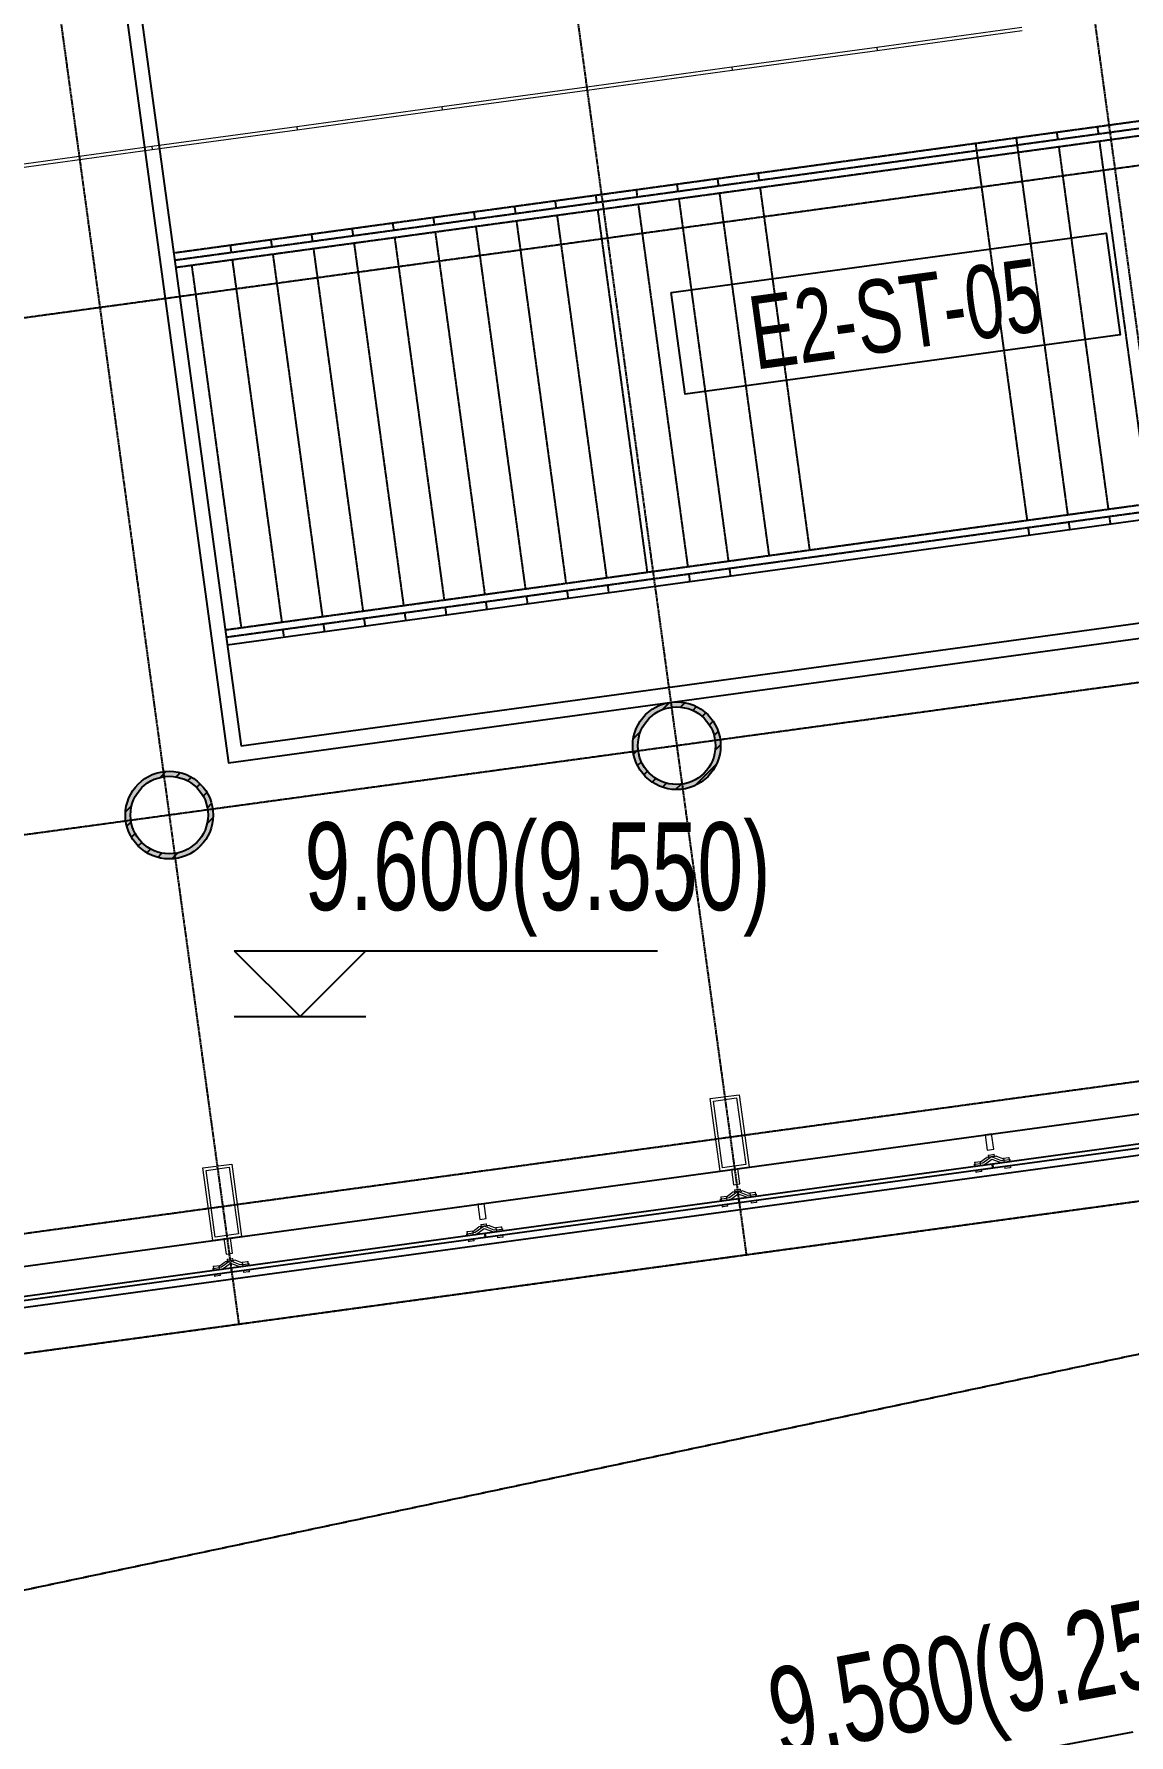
# Model space of a CAD drawing. Header units: millimetres. Extents: x -174040 to 151923, y -227569 to 142020.
# Drawn here: x -155376 to -147894, y 95516 to 107138 of the extents above; entities that cross this region are included whole.
import ezdxf
from ezdxf.enums import TextEntityAlignment as Align

# ---------------------------------------------------------------- set-up
doc = ezdxf.new("R2010")
doc.units = ezdxf.units.MM
doc.header["$LTSCALE"] = 5
doc.linetypes.add('DASH', pattern=[0.35, 0.25, -0.1])
doc.linetypes.add('E-RG-1F$0$$0$DOTE', pattern=[2.42, 2, -0.2, 0.02, -0.2])
for name, color, linetype in [('0S-SLAB-HOLE', 210, 'Continuous'), ('A-HOLE', 2, 'Continuous'), ('A—楼梯、电梯、栏杆', 50, 'Continuous'), ('A—轴线、尺寸', 1, 'Continuous'), ('A—门窗', 135, 'Continuous'), ('E-COLS-F3$0$0S-COLS-HATCH', 8, 'Continuous'), ('E-COLS-F3$0$0S-COLS-HATCH-I', 8, 'Continuous'), ('E-COLS-F3$0$0S-COLS-LINE', 4, 'Continuous'), ('I-平面-标高（总）', 40, 'Continuous'), ('I—平面—标高', 40, 'Continuous'), ('XRE1$0$A-SYMB', 4, 'Continuous'), ('XRE1$0$A-SYMB-NUMB-T', 4, 'Continuous'), ('轴线100', 1, 'Continuous')]:
    doc.layers.add(name, color=color, linetype=linetype)
doc.layers.add('A-GLAZ', color=140, linetype='Continuous', lineweight=5)
doc.layers.add('A-GLAZ-CWMG', color=3, linetype='Continuous', lineweight=5)
doc.styles.add('ARIAL', font='arial.ttf')
doc.styles.add('XD2008', font='SIMYOU.TTF', dxfattribs={"width": 0.7})
doc.styles.add('XRE1$0$ECADI-TXT', font='simplex.shx', dxfattribs={"bigfont": 'hztxt.shx'})
doc.styles.add('幼圆', font='SIMYOU.TTF', dxfattribs={"width": 0.7})
doc.dimstyles.new('200', dxfattribs={"dimscale": 200, "dimtxt": 2.5, "dimasz": 2, "dimexe": 1, "dimexo": 1, "dimgap": 0.8, "dimtad": 1, "dimdec": 0, "dimdsep": 46, "dimtxsty": 'ARIAL', "dimblk1": 'ARCHTICK', "dimblk2": 'ARCHTICK', "dimsah": 1, "dimcen": -0.9, "dimdle": 1, "dimclrd": 256, "dimclre": 256, "dimclrt": 40, "dimaunit": 1, "dimadec": 0, "dimazin": 0, "dimtfac": 0.35, "dimtdec": 0, "dimtix": 1, "dimtmove": 2, "dimatfit": 3, "dimldrblk": 'ARCHTICK', "dimfxl": 0, "dimtvp": 0.8, "dimtolj": 1, "dimtzin": 0, "dimarcsym": 0})
pattern_1 = [(45, (0, 0), (-53.0330086, 53.0330086), [])]

# ---------------------------------------------------------------- blocks, each defined once
blk = doc.blocks.new('biaogao')
at = {"layer": 'I—平面—标高'}
blk.add_line((11716360, -6091840), (11717260, -6091840), dxfattribs=at)
for points in [[(11716360, -6091390), (11719252, -6091390)], [(11716360, -6091390), (11716810, -6091840)], [(11716810, -6091840), (11717260, -6091390)]]:
    blk.add_lwpolyline(points, dxfattribs=at)
at = {"layer": 'I—平面—标高', "style": 'XD2008', "width": 0.7, "flags": 8}
blk.add_attdef('%%p0.000(-0.100)', text='', height=600, dxfattribs=at).set_placement((11716840, -6091293), align=Align.BOTTOM_LEFT)
blk = doc.blocks.new('Rectangular Mullion - Icon Glass Fins-10878370-E2 号楼三层平面图 3RD FLOOR PLAN')
at = {"layer": 'A-GLAZ', "color": 8}
for p, q in [((-22, -100), (22, -100)), ((-22, -205), (-22, -100)), ((22, -100), (22, -205)), ((22, -205), (-22, -205))]:
    blk.add_line(p, q, dxfattribs=at)
blk = doc.blocks.new('XRE3')
at = {"layer": 'E-COLS-F3$0$0S-COLS-HATCH'}
h = blk.add_hatch(color=18, dxfattribs=at)
edge = h.paths.add_edge_path(flags=17)
edge.add_arc((11692794, -6106943), 265, 0, 360)
edge = h.paths.add_edge_path()
edge.add_arc((11692794, -6106943), 300, 0, 360)
h = blk.add_hatch(color=18, dxfattribs=at)
edge = h.paths.add_edge_path(flags=17)
edge.add_arc((11689327, -6107417), 265, 0, 360)
edge = h.paths.add_edge_path()
edge.add_arc((11689327, -6107417), 300, 0, 360)
at = {"layer": 'E-COLS-F3$0$0S-COLS-HATCH-I'}
h = blk.add_hatch(dxfattribs=at)
h.set_pattern_fill('ANSI31', color=256, scale=600, style=0)
h.set_pattern_definition(pattern_1)
edge = h.paths.add_edge_path(flags=17)
edge.add_arc((11692794, -6106943), 265, 0, 360)
edge = h.paths.add_edge_path()
edge.add_arc((11692794, -6106943), 300, 0, 360)
h = blk.add_hatch(dxfattribs=at)
h.set_pattern_fill('ANSI31', color=256, scale=600, style=0)
h.set_pattern_definition(pattern_1)
edge = h.paths.add_edge_path(flags=17)
edge.add_arc((11689327, -6107417), 265, 0, 360)
edge = h.paths.add_edge_path()
edge.add_arc((11689327, -6107417), 300, 0, 360)
at = {"layer": 'E-COLS-F3$0$0S-COLS-LINE', "color": 255}
for centre, radius in [((11692794, -6106943), 300), ((11692794, -6106943), 265), ((11689327, -6107417), 300), ((11689327, -6107417), 265)]:
    blk.add_circle(centre, radius, dxfattribs=at)
blk = doc.blocks.new('_ArchTick')
at = {"color": 0, "linetype": 'ByBlock', "const_width": 0.15}
blk.add_lwpolyline([(-0.5, -0.5), (0.5, 0.5)], dxfattribs=at)
blk = doc.blocks.new('*D308')
at = {"layer": 'A—轴线、尺寸', "linetype": 'ByBlock', "lineweight": -2}
blk.add_line((-163517, 97025), (-168114, 96391), dxfattribs=at)
blk.add_arc((-133271, 101196), 34973, 187.8508, 191.9526, dxfattribs=at)
at = {"layer": 'Defpoints', "color": 0, "linetype": 'ByBlock'}
for p in [(-136082, 100808), (-137616, 100276), (-163319, 97052), (-167792, 95593), (-168960, 93641)]:
    blk.add_point(p, dxfattribs=at)
at = {"layer": 'A—轴线、尺寸', "linetype": 'ByBlock', "lineweight": -2, "xscale": 400, "yscale": 400, "zscale": 400}
for p, rotation in [((-167916, 96419), 97.8508348602832), ((-167486, 93953), 281.9526484755128)]:
    blk.add_blockref('_ArchTick', p, dxfattribs=dict(at, rotation=rotation))
at = {"layer": 'A—轴线、尺寸', "color": 40, "linetype": 'ByBlock', "insert": (-167319, 95252), "char_height": 500, "attachment_point": 5, "rotation": 279.9017, "style": 'ARIAL'}
blk.add_mtext('\\A1;4°', dxfattribs=at)
blk = doc.blocks.new('XRE1$0$ECADI-TAG-CODE')
at = {"layer": 'XRE1$0$A-SYMB-NUMB-T', "color": 1}
blk.add_lwpolyline([(0, 3.5), (15, 3.5), (15, 0), (0, 0)], close=True, dxfattribs=at)
at = {"layer": 'XRE1$0$A-SYMB-NUMB-T', "style": 'XRE1$0$ECADI-TXT', "width": 0.7}
blk.add_attdef('CODE', text='', height=2.5, dxfattribs=at).set_placement((7.5, 1.75), align=Align.MIDDLE_CENTER)
blk = doc.blocks.new('200x500')
at = {"layer": 'A-GLAZ', "color": 8, "elevation": 0}
blk.add_lwpolyline([(11654895, -6112598), (11654827, -6112103), (11655025, -6112076), (11655093, -6112571), (11654895, -6112598)], dxfattribs=at)
blk.add_lwpolyline([(11654912, -6112576), (11654850, -6112120), (11655008, -6112098), (11655071, -6112554)], close=True, dxfattribs=at)
blk = doc.blocks.new('A$C1C9D1350')
at = {"layer": '轴线100', "linetype": 'E-RG-1F$0$$0$DOTE'}
for p, q in [((-271487.3, 128535.6), (-267558.5, 99792.1)), ((-274955.1, 128061.6), (-271026.2, 99318.1)), ((-278422.8, 127587.6), (-274494, 98844.1)), ((-184843.5, 111915.6), (-289831.2, 97565.2)), ((-261919.1, 107638.1), (-290670.9, 103708.1)), ((-261445.1, 104170.3), (-290196.9, 100240.3)), ((-284604.7, 97462.1), (-257155.2, 101214.1)), ((-258689, 100681.9), (-289282.7, 94205.4))]:
    blk.add_line(p, q, dxfattribs=at)

msp = doc.modelspace()

# ---------------------------------------------------------------- linework, layer by layer
at = {"layer": 'A-GLAZ', "color": 8}
for p, q in [((-148952.6, 99414.5), (-148945.3, 99415.5)), ((-148952.6, 99414.5), (-148945.3, 99415.5)), ((-148952.6, 99414.5), (-148950.5, 99399.5)), ((-148952.6, 99414.5), (-148950.5, 99399.5)), ((-148949.7, 99430), (-148943.9, 99430.8)), ((-148949.7, 99430), (-148943.9, 99430.8)), ((-148949.7, 99430), (-148945.6, 99400.2)), ((-148949.7, 99430), (-148945.6, 99400.2)), ((-148945.3, 99415.5), (-148910.3, 99420.3)), ((-148945.3, 99415.5), (-148910.3, 99420.3)), ((-148943.9, 99430.8), (-148910, 99435.4)), ((-148943.9, 99430.8), (-148910, 99435.4)), ((-148942.2, 99375), (-148940.1, 99360.2)), ((-148942.2, 99375), (-148940.1, 99360.2)), ((-148892.8, 99422.7), (-148910.3, 99420.3)), ((-148892.8, 99422.7), (-148910.3, 99420.3)), ((-148906, 99405.6), (-148910, 99435.4)), ((-148906, 99405.6), (-148910, 99435.4)), ((-148909.5, 99431.3), (-148868.5, 99461.2)), ((-148909.5, 99431.3), (-148868.5, 99461.2)), ((-148900.5, 99365.6), (-148902.5, 99380.5)), ((-148900.5, 99365.6), (-148902.5, 99380.5)), ((-148833.5, 99466), (-148892.8, 99422.7)), ((-148833.5, 99466), (-148892.8, 99422.7)), ((-148890.7, 99407.7), (-148831.4, 99451.1)), ((-148890.7, 99407.7), (-148831.4, 99451.1)), ((-148833.5, 99466), (-148868.5, 99461.2)), ((-148833.5, 99466), (-148868.5, 99461.2)), ((-148851, 99463.6), (-148868.5, 99461.2)), ((-148851, 99463.6), (-148868.5, 99461.2)), ((-148858.2, 99462.6), (-148857.7, 99458.6)), ((-148858.2, 99462.6), (-148857.7, 99458.6)), ((-148858.2, 99462.6), (-148857.7, 99458.6)), ((-148858.2, 99462.6), (-148857.7, 99458.6)), ((-148855.3, 99478.2), (-148821.5, 99482.8)), ((-148855.3, 99478.2), (-148821.5, 99482.8)), ((-148855.3, 99478.2), (-148821.5, 99482.8)), ((-148855.3, 99478.2), (-148821.5, 99482.8)), ((-148855.3, 99478.2), (-148849.5, 99478.9)), ((-148855.3, 99478.2), (-148849.5, 99478.9)), ((-148855.3, 99478.2), (-148849.5, 99478.9)), ((-148855.3, 99478.2), (-148849.5, 99478.9)), ((-148855.3, 99478.2), (-148853.3, 99463.3)), ((-148855.3, 99478.2), (-148853.3, 99463.3)), ((-148855.3, 99478.2), (-148853.3, 99463.3)), ((-148855.3, 99478.2), (-148853.3, 99463.3)), ((-148855.3, 99478.2), (-148853.3, 99463.3)), ((-148855.3, 99478.2), (-148853.3, 99463.3)), ((-148855.3, 99478.2), (-148853.3, 99463.3)), ((-148855.3, 99478.2), (-148853.3, 99463.3)), ((-148833.5, 99466), (-148851, 99463.6)), ((-148833.5, 99466), (-148851, 99463.6)), ((-148849.5, 99478.9), (-148815.7, 99483.6)), ((-148849.5, 99478.9), (-148815.7, 99483.6)), ((-148849.5, 99478.9), (-148815.7, 99483.6)), ((-148849.5, 99478.9), (-148815.7, 99483.6)), ((-148798.4, 99470.8), (-148833.5, 99466)), ((-148798.4, 99470.8), (-148833.5, 99466)), ((-148816, 99468.4), (-148833.5, 99466)), ((-148816, 99468.4), (-148833.5, 99466)), ((-148764.7, 99440.2), (-148833.5, 99466)), ((-148764.7, 99440.2), (-148833.5, 99466)), ((-148831.4, 99451.1), (-148762.7, 99425.2)), ((-148831.4, 99451.1), (-148762.7, 99425.2)), ((-148821.5, 99482.8), (-148815.7, 99483.6)), ((-148821.5, 99482.8), (-148815.7, 99483.6)), ((-148821.5, 99482.8), (-148815.7, 99483.6)), ((-148821.5, 99482.8), (-148815.7, 99483.6)), ((-148798.4, 99470.8), (-148816, 99468.4)), ((-148798.4, 99470.8), (-148816, 99468.4)), ((-148813.7, 99468.7), (-148815.7, 99483.6)), ((-148813.7, 99468.7), (-148815.7, 99483.6)), ((-148813.7, 99468.7), (-148815.7, 99483.6)), ((-148813.7, 99468.7), (-148815.7, 99483.6)), ((-148813.7, 99468.7), (-148815.7, 99483.6)), ((-148813.7, 99468.7), (-148815.7, 99483.6)), ((-148813.7, 99468.7), (-148815.7, 99483.6)), ((-148813.7, 99468.7), (-148815.7, 99483.6)), ((-148808.2, 99465.4), (-148808.7, 99469.4)), ((-148808.2, 99465.4), (-148808.7, 99469.4)), ((-148808.2, 99465.4), (-148808.7, 99469.4)), ((-148808.2, 99465.4), (-148808.7, 99469.4)), ((-148798.4, 99470.8), (-148750.9, 99452.9)), ((-148798.4, 99470.8), (-148750.9, 99452.9)), ((-148747.2, 99442.6), (-148764.7, 99440.2)), ((-148747.2, 99442.6), (-148764.7, 99440.2)), ((-148751.5, 99457.1), (-148717.7, 99461.7)), ((-148751.5, 99457.1), (-148717.7, 99461.7)), ((-148751.5, 99457.1), (-148747.4, 99427.3)), ((-148751.5, 99457.1), (-148747.4, 99427.3)), ((-148747.2, 99442.6), (-148712.2, 99447.4)), ((-148747.2, 99442.6), (-148712.2, 99447.4)), ((-148744, 99402.1), (-148742, 99387.3)), ((-148744, 99402.1), (-148742, 99387.3)), ((-148708.1, 99391.9), (-148742, 99387.3)), ((-148708.1, 99391.9), (-148742, 99387.3)), ((-148717.7, 99461.7), (-148711.9, 99462.5)), ((-148717.7, 99461.7), (-148711.9, 99462.5)), ((-148712.2, 99447.4), (-148704.9, 99448.3)), ((-148712.2, 99447.4), (-148704.9, 99448.3)), ((-148707.8, 99432.7), (-148711.9, 99462.5)), ((-148707.8, 99432.7), (-148711.9, 99462.5)), ((-148702.3, 99392.7), (-148708.1, 99391.9)), ((-148702.3, 99392.7), (-148708.1, 99391.9)), ((-148702.9, 99433.4), (-148704.9, 99448.3)), ((-148702.9, 99433.4), (-148704.9, 99448.3)), ((-148702.3, 99392.7), (-148704.4, 99407.5)), ((-148702.3, 99392.7), (-148704.4, 99407.5)), ((-148934.3, 99361), (-148940.1, 99360.2)), ((-148934.3, 99361), (-148940.1, 99360.2)), ((-148900.5, 99365.6), (-148934.3, 99361)), ((-148900.5, 99365.6), (-148934.3, 99361)), ((-150686.5, 99177.5), (-150679.2, 99178.5)), ((-150686.5, 99177.5), (-150679.2, 99178.5)), ((-150686.5, 99177.5), (-150684.4, 99162.5)), ((-150686.5, 99177.5), (-150684.4, 99162.5)), ((-150683.5, 99193), (-150677.7, 99193.8)), ((-150683.5, 99193), (-150677.7, 99193.8)), ((-150683.5, 99193), (-150679.5, 99163.2)), ((-150683.5, 99193), (-150679.5, 99163.2)), ((-150679.2, 99178.5), (-150644.2, 99183.3)), ((-150679.2, 99178.5), (-150644.2, 99183.3)), ((-150677.7, 99193.8), (-150643.9, 99198.5)), ((-150677.7, 99193.8), (-150643.9, 99198.5)), ((-150676, 99138), (-150674, 99123.2)), ((-150676, 99138), (-150674, 99123.2)), ((-150626.7, 99185.7), (-150644.2, 99183.3)), ((-150626.7, 99185.7), (-150644.2, 99183.3)), ((-150639.8, 99168.6), (-150643.9, 99198.5)), ((-150639.8, 99168.6), (-150643.9, 99198.5)), ((-150643.4, 99194.3), (-150602.4, 99224.2)), ((-150643.4, 99194.3), (-150602.4, 99224.2)), ((-150634.4, 99128.6), (-150636.4, 99143.5)), ((-150634.4, 99128.6), (-150636.4, 99143.5)), ((-150567.3, 99229), (-150626.7, 99185.7)), ((-150567.3, 99229), (-150626.7, 99185.7)), ((-150624.6, 99170.7), (-150565.3, 99214.1)), ((-150624.6, 99170.7), (-150565.3, 99214.1)), ((-150567.3, 99229), (-150602.4, 99224.2)), ((-150567.3, 99229), (-150602.4, 99224.2)), ((-150584.9, 99226.6), (-150602.4, 99224.2)), ((-150584.9, 99226.6), (-150602.4, 99224.2)), ((-150592.1, 99225.6), (-150591.6, 99221.6)), ((-150592.1, 99225.6), (-150591.6, 99221.6)), ((-150592.1, 99225.6), (-150591.6, 99221.6)), ((-150592.1, 99225.6), (-150591.6, 99221.6)), ((-150589.2, 99241.2), (-150555.4, 99245.8)), ((-150589.2, 99241.2), (-150555.4, 99245.8)), ((-150589.2, 99241.2), (-150555.4, 99245.8)), ((-150589.2, 99241.2), (-150555.4, 99245.8)), ((-150589.2, 99241.2), (-150583.4, 99241.9)), ((-150589.2, 99241.2), (-150583.4, 99241.9)), ((-150589.2, 99241.2), (-150583.4, 99241.9)), ((-150589.2, 99241.2), (-150583.4, 99241.9)), ((-150589.2, 99241.2), (-150587.2, 99226.3)), ((-150589.2, 99241.2), (-150587.2, 99226.3)), ((-150589.2, 99241.2), (-150587.2, 99226.3)), ((-150589.2, 99241.2), (-150587.2, 99226.3)), ((-150589.2, 99241.2), (-150587.2, 99226.3)), ((-150589.2, 99241.2), (-150587.2, 99226.3)), ((-150589.2, 99241.2), (-150587.2, 99226.3)), ((-150589.2, 99241.2), (-150587.2, 99226.3)), ((-150567.3, 99229), (-150584.9, 99226.6)), ((-150567.3, 99229), (-150584.9, 99226.6)), ((-150583.4, 99241.9), (-150549.6, 99246.6)), ((-150583.4, 99241.9), (-150549.6, 99246.6)), ((-150583.4, 99241.9), (-150549.6, 99246.6)), ((-150583.4, 99241.9), (-150549.6, 99246.6)), ((-150532.3, 99233.8), (-150567.3, 99229)), ((-150532.3, 99233.8), (-150567.3, 99229)), ((-150549.8, 99231.4), (-150567.3, 99229)), ((-150549.8, 99231.4), (-150567.3, 99229)), ((-150498.6, 99203.2), (-150567.3, 99229)), ((-150498.6, 99203.2), (-150567.3, 99229)), ((-150565.3, 99214.1), (-150496.5, 99188.2)), ((-150565.3, 99214.1), (-150496.5, 99188.2)), ((-150555.4, 99245.8), (-150549.6, 99246.6)), ((-150555.4, 99245.8), (-150549.6, 99246.6)), ((-150555.4, 99245.8), (-150549.6, 99246.6)), ((-150555.4, 99245.8), (-150549.6, 99246.6)), ((-150532.3, 99233.8), (-150549.8, 99231.4)), ((-150532.3, 99233.8), (-150549.8, 99231.4)), ((-150547.5, 99231.7), (-150549.6, 99246.6)), ((-150547.5, 99231.7), (-150549.6, 99246.6)), ((-150547.5, 99231.7), (-150549.6, 99246.6)), ((-150547.5, 99231.7), (-150549.6, 99246.6)), ((-150547.5, 99231.7), (-150549.6, 99246.6)), ((-150547.5, 99231.7), (-150549.6, 99246.6)), ((-150547.5, 99231.7), (-150549.6, 99246.6)), ((-150547.5, 99231.7), (-150549.6, 99246.6)), ((-150542, 99228.4), (-150542.6, 99232.4)), ((-150542, 99228.4), (-150542.6, 99232.4)), ((-150542, 99228.4), (-150542.6, 99232.4)), ((-150542, 99228.4), (-150542.6, 99232.4)), ((-150532.3, 99233.8), (-150484.8, 99215.9)), ((-150532.3, 99233.8), (-150484.8, 99215.9)), ((-150481.1, 99205.6), (-150498.6, 99203.2)), ((-150481.1, 99205.6), (-150498.6, 99203.2)), ((-150485.4, 99220.1), (-150451.6, 99224.7)), ((-150485.4, 99220.1), (-150451.6, 99224.7)), ((-150485.4, 99220.1), (-150481.3, 99190.3)), ((-150485.4, 99220.1), (-150481.3, 99190.3)), ((-150481.1, 99205.6), (-150446, 99210.4)), ((-150481.1, 99205.6), (-150446, 99210.4)), ((-150477.9, 99165.1), (-150475.8, 99150.3)), ((-150477.9, 99165.1), (-150475.8, 99150.3)), ((-150442, 99154.9), (-150475.8, 99150.3)), ((-150442, 99154.9), (-150475.8, 99150.3)), ((-150451.6, 99224.7), (-150445.8, 99225.5)), ((-150451.6, 99224.7), (-150445.8, 99225.5)), ((-150446, 99210.4), (-150438.8, 99211.4)), ((-150446, 99210.4), (-150438.8, 99211.4)), ((-150441.7, 99195.7), (-150445.8, 99225.5)), ((-150441.7, 99195.7), (-150445.8, 99225.5)), ((-150436.2, 99155.7), (-150442, 99154.9)), ((-150436.2, 99155.7), (-150442, 99154.9)), ((-150436.7, 99196.4), (-150438.8, 99211.4)), ((-150436.7, 99196.4), (-150438.8, 99211.4)), ((-150436.2, 99155.7), (-150438.2, 99170.5)), ((-150436.2, 99155.7), (-150438.2, 99170.5)), ((-150668.2, 99124), (-150674, 99123.2)), ((-150668.2, 99124), (-150674, 99123.2)), ((-150634.4, 99128.6), (-150668.2, 99124)), ((-150634.4, 99128.6), (-150668.2, 99124)), ((-152420.3, 98940.5), (-152413.1, 98941.5)), ((-152420.3, 98940.5), (-152413.1, 98941.5)), ((-152420.3, 98940.5), (-152418.3, 98925.5)), ((-152420.3, 98940.5), (-152418.3, 98925.5)), ((-152417.4, 98956), (-152411.6, 98956.8)), ((-152417.4, 98956), (-152411.6, 98956.8)), ((-152417.4, 98956), (-152413.3, 98926.2)), ((-152417.4, 98956), (-152413.3, 98926.2)), ((-152413.1, 98941.5), (-152378.1, 98946.3)), ((-152413.1, 98941.5), (-152378.1, 98946.3)), ((-152411.6, 98956.8), (-152377.8, 98961.5)), ((-152411.6, 98956.8), (-152377.8, 98961.5)), ((-152360.5, 98948.7), (-152378.1, 98946.3)), ((-152360.5, 98948.7), (-152378.1, 98946.3)), ((-152373.7, 98931.6), (-152377.8, 98961.5)), ((-152373.7, 98931.6), (-152377.8, 98961.5)), ((-152377.3, 98957.3), (-152336.3, 98987.2)), ((-152377.3, 98957.3), (-152336.3, 98987.2)), ((-152368.2, 98891.6), (-152370.3, 98906.5)), ((-152368.2, 98891.6), (-152370.3, 98906.5)), ((-152301.2, 98992), (-152360.5, 98948.7)), ((-152301.2, 98992), (-152360.5, 98948.7)), ((-152358.5, 98933.7), (-152299.2, 98977.1)), ((-152358.5, 98933.7), (-152299.2, 98977.1)), ((-152301.2, 98992), (-152336.3, 98987.2)), ((-152301.2, 98992), (-152336.3, 98987.2)), ((-152318.7, 98989.6), (-152336.3, 98987.2)), ((-152318.7, 98989.6), (-152336.3, 98987.2)), ((-152326, 98988.6), (-152325.5, 98984.6)), ((-152326, 98988.6), (-152325.5, 98984.6)), ((-152326, 98988.6), (-152325.5, 98984.6)), ((-152326, 98988.6), (-152325.5, 98984.6)), ((-152323.1, 99004.2), (-152289.2, 99008.8)), ((-152323.1, 99004.2), (-152289.2, 99008.8)), ((-152323.1, 99004.2), (-152289.2, 99008.8)), ((-152323.1, 99004.2), (-152289.2, 99008.8)), ((-152323.1, 99004.2), (-152317.3, 99004.9)), ((-152323.1, 99004.2), (-152317.3, 99004.9)), ((-152323.1, 99004.2), (-152317.3, 99004.9)), ((-152323.1, 99004.2), (-152317.3, 99004.9)), ((-152323.1, 99004.2), (-152321, 98989.3)), ((-152323.1, 99004.2), (-152321, 98989.3)), ((-152323.1, 99004.2), (-152321, 98989.3)), ((-152323.1, 99004.2), (-152321, 98989.3)), ((-152323.1, 99004.2), (-152321, 98989.3)), ((-152323.1, 99004.2), (-152321, 98989.3)), ((-152323.1, 99004.2), (-152321, 98989.3)), ((-152323.1, 99004.2), (-152321, 98989.3)), ((-152301.2, 98992), (-152318.7, 98989.6)), ((-152301.2, 98992), (-152318.7, 98989.6)), ((-152317.3, 99004.9), (-152283.4, 99009.6)), ((-152317.3, 99004.9), (-152283.4, 99009.6)), ((-152317.3, 99004.9), (-152283.4, 99009.6)), ((-152317.3, 99004.9), (-152283.4, 99009.6)), ((-152266.2, 98996.8), (-152301.2, 98992)), ((-152266.2, 98996.8), (-152301.2, 98992)), ((-152283.7, 98994.4), (-152301.2, 98992)), ((-152283.7, 98994.4), (-152301.2, 98992)), ((-152232.5, 98966.2), (-152301.2, 98992)), ((-152232.5, 98966.2), (-152301.2, 98992)), ((-152299.2, 98977.1), (-152230.4, 98951.2)), ((-152299.2, 98977.1), (-152230.4, 98951.2)), ((-152289.2, 99008.8), (-152283.4, 99009.6)), ((-152289.2, 99008.8), (-152283.4, 99009.6)), ((-152289.2, 99008.8), (-152283.4, 99009.6)), ((-152289.2, 99008.8), (-152283.4, 99009.6)), ((-152266.2, 98996.8), (-152283.7, 98994.4)), ((-152266.2, 98996.8), (-152283.7, 98994.4)), ((-152281.4, 98994.7), (-152283.4, 99009.6)), ((-152281.4, 98994.7), (-152283.4, 99009.6)), ((-152281.4, 98994.7), (-152283.4, 99009.6)), ((-152281.4, 98994.7), (-152283.4, 99009.6)), ((-152281.4, 98994.7), (-152283.4, 99009.6)), ((-152281.4, 98994.7), (-152283.4, 99009.6)), ((-152281.4, 98994.7), (-152283.4, 99009.6)), ((-152281.4, 98994.7), (-152283.4, 99009.6)), ((-152275.9, 98991.4), (-152276.5, 98995.4)), ((-152275.9, 98991.4), (-152276.5, 98995.4)), ((-152275.9, 98991.4), (-152276.5, 98995.4)), ((-152275.9, 98991.4), (-152276.5, 98995.4)), ((-152266.2, 98996.8), (-152218.7, 98978.9)), ((-152266.2, 98996.8), (-152218.7, 98978.9)), ((-152214.9, 98968.6), (-152232.5, 98966.2)), ((-152214.9, 98968.6), (-152232.5, 98966.2)), ((-152219.3, 98983.1), (-152185.4, 98987.7)), ((-152219.3, 98983.1), (-152185.4, 98987.7)), ((-152219.3, 98983.1), (-152215.2, 98953.3)), ((-152219.3, 98983.1), (-152215.2, 98953.3)), ((-152214.9, 98968.6), (-152179.9, 98973.4)), ((-152214.9, 98968.6), (-152179.9, 98973.4)), ((-152211.8, 98928.1), (-152209.7, 98913.3)), ((-152211.8, 98928.1), (-152209.7, 98913.3)), ((-152175.9, 98917.9), (-152209.7, 98913.3)), ((-152175.9, 98917.9), (-152209.7, 98913.3)), ((-152185.4, 98987.7), (-152179.6, 98988.5)), ((-152185.4, 98987.7), (-152179.6, 98988.5)), ((-152179.9, 98973.4), (-152172.7, 98974.4)), ((-152179.9, 98973.4), (-152172.7, 98974.4)), ((-152175.6, 98958.7), (-152179.6, 98988.5)), ((-152175.6, 98958.7), (-152179.6, 98988.5)), ((-152170.1, 98918.7), (-152175.9, 98917.9)), ((-152170.1, 98918.7), (-152175.9, 98917.9)), ((-152170.6, 98959.4), (-152172.7, 98974.4)), ((-152170.6, 98959.4), (-152172.7, 98974.4)), ((-152170.1, 98918.7), (-152172.1, 98933.5)), ((-152170.1, 98918.7), (-152172.1, 98933.5)), ((-152409.9, 98901), (-152407.9, 98886.2)), ((-152409.9, 98901), (-152407.9, 98886.2)), ((-152402.1, 98887), (-152407.9, 98886.2)), ((-152402.1, 98887), (-152407.9, 98886.2)), ((-152368.2, 98891.6), (-152402.1, 98887)), ((-152368.2, 98891.6), (-152402.1, 98887)), ((-154154.2, 98703.5), (-154147, 98704.5)), ((-154154.2, 98703.5), (-154147, 98704.5)), ((-154154.2, 98703.5), (-154152.2, 98688.5)), ((-154154.2, 98703.5), (-154152.2, 98688.5)), ((-154151.3, 98719), (-154145.5, 98719.8)), ((-154151.3, 98719), (-154145.5, 98719.8)), ((-154151.3, 98719), (-154147.2, 98689.2)), ((-154151.3, 98719), (-154147.2, 98689.2)), ((-154147, 98704.5), (-154111.9, 98709.3)), ((-154147, 98704.5), (-154111.9, 98709.3)), ((-154145.5, 98719.8), (-154111.7, 98724.5)), ((-154145.5, 98719.8), (-154111.7, 98724.5)), ((-154094.4, 98711.7), (-154111.9, 98709.3)), ((-154094.4, 98711.7), (-154111.9, 98709.3)), ((-154107.6, 98694.6), (-154111.7, 98724.5)), ((-154107.6, 98694.6), (-154111.7, 98724.5)), ((-154111.1, 98720.3), (-154070.1, 98750.2)), ((-154111.1, 98720.3), (-154070.1, 98750.2)), ((-154035.1, 98755), (-154094.4, 98711.7)), ((-154035.1, 98755), (-154094.4, 98711.7)), ((-154092.4, 98696.7), (-154033.1, 98740.1)), ((-154092.4, 98696.7), (-154033.1, 98740.1)), ((-154035.1, 98755), (-154070.1, 98750.2)), ((-154035.1, 98755), (-154070.1, 98750.2)), ((-154052.6, 98752.6), (-154070.1, 98750.2)), ((-154052.6, 98752.6), (-154070.1, 98750.2)), ((-154059.9, 98751.6), (-154059.3, 98747.6)), ((-154059.9, 98751.6), (-154059.3, 98747.6)), ((-154059.9, 98751.6), (-154059.3, 98747.6)), ((-154059.9, 98751.6), (-154059.3, 98747.6)), ((-154057, 98767.2), (-154023.1, 98771.8)), ((-154057, 98767.2), (-154023.1, 98771.8)), ((-154057, 98767.2), (-154023.1, 98771.8)), ((-154057, 98767.2), (-154023.1, 98771.8)), ((-154057, 98767.2), (-154051.1, 98767.9)), ((-154057, 98767.2), (-154051.1, 98767.9)), ((-154057, 98767.2), (-154051.1, 98767.9)), ((-154057, 98767.2), (-154051.1, 98767.9)), ((-154057, 98767.2), (-154054.9, 98752.3)), ((-154057, 98767.2), (-154054.9, 98752.3)), ((-154057, 98767.2), (-154054.9, 98752.3)), ((-154057, 98767.2), (-154054.9, 98752.3)), ((-154057, 98767.2), (-154054.9, 98752.3)), ((-154057, 98767.2), (-154054.9, 98752.3)), ((-154057, 98767.2), (-154054.9, 98752.3)), ((-154057, 98767.2), (-154054.9, 98752.3)), ((-154035.1, 98755), (-154052.6, 98752.6)), ((-154035.1, 98755), (-154052.6, 98752.6)), ((-154051.1, 98767.9), (-154017.3, 98772.6)), ((-154051.1, 98767.9), (-154017.3, 98772.6)), ((-154051.1, 98767.9), (-154017.3, 98772.6)), ((-154051.1, 98767.9), (-154017.3, 98772.6)), ((-154000.1, 98759.8), (-154035.1, 98755)), ((-154000.1, 98759.8), (-154035.1, 98755)), ((-154017.6, 98757.4), (-154035.1, 98755)), ((-154017.6, 98757.4), (-154035.1, 98755)), ((-153966.3, 98729.2), (-154035.1, 98755)), ((-153966.3, 98729.2), (-154035.1, 98755)), ((-154033.1, 98740.1), (-153964.3, 98714.2)), ((-154033.1, 98740.1), (-153964.3, 98714.2)), ((-154023.1, 98771.8), (-154017.3, 98772.6)), ((-154023.1, 98771.8), (-154017.3, 98772.6)), ((-154023.1, 98771.8), (-154017.3, 98772.6)), ((-154023.1, 98771.8), (-154017.3, 98772.6)), ((-154000.1, 98759.8), (-154017.6, 98757.4)), ((-154000.1, 98759.8), (-154017.6, 98757.4)), ((-154015.3, 98757.7), (-154017.3, 98772.6)), ((-154015.3, 98757.7), (-154017.3, 98772.6)), ((-154015.3, 98757.7), (-154017.3, 98772.6)), ((-154015.3, 98757.7), (-154017.3, 98772.6)), ((-154015.3, 98757.7), (-154017.3, 98772.6)), ((-154015.3, 98757.7), (-154017.3, 98772.6)), ((-154015.3, 98757.7), (-154017.3, 98772.6)), ((-154015.3, 98757.7), (-154017.3, 98772.6)), ((-154009.8, 98754.4), (-154010.3, 98758.4)), ((-154009.8, 98754.4), (-154010.3, 98758.4)), ((-154009.8, 98754.4), (-154010.3, 98758.4)), ((-154009.8, 98754.4), (-154010.3, 98758.4)), ((-154000.1, 98759.8), (-153952.5, 98741.9)), ((-154000.1, 98759.8), (-153952.5, 98741.9)), ((-153948.8, 98731.6), (-153966.3, 98729.2)), ((-153948.8, 98731.6), (-153966.3, 98729.2)), ((-153953.1, 98746.1), (-153919.3, 98750.7)), ((-153953.1, 98746.1), (-153919.3, 98750.7)), ((-153953.1, 98746.1), (-153949.1, 98716.3)), ((-153953.1, 98746.1), (-153949.1, 98716.3)), ((-153948.8, 98731.6), (-153913.8, 98736.4)), ((-153948.8, 98731.6), (-153913.8, 98736.4)), ((-153945.6, 98691.1), (-153943.6, 98676.3)), ((-153945.6, 98691.1), (-153943.6, 98676.3)), ((-153909.8, 98680.9), (-153943.6, 98676.3)), ((-153909.8, 98680.9), (-153943.6, 98676.3)), ((-153919.3, 98750.7), (-153913.5, 98751.5)), ((-153919.3, 98750.7), (-153913.5, 98751.5)), ((-153913.8, 98736.4), (-153906.5, 98737.4)), ((-153913.8, 98736.4), (-153906.5, 98737.4)), ((-153909.4, 98721.7), (-153913.5, 98751.5)), ((-153909.4, 98721.7), (-153913.5, 98751.5)), ((-153904, 98681.7), (-153909.8, 98680.9)), ((-153904, 98681.7), (-153909.8, 98680.9)), ((-153904.5, 98722.4), (-153906.5, 98737.4)), ((-153904.5, 98722.4), (-153906.5, 98737.4)), ((-153904, 98681.7), (-153906, 98696.5)), ((-153904, 98681.7), (-153906, 98696.5)), ((-154143.8, 98664), (-154141.8, 98649.2)), ((-154143.8, 98664), (-154141.8, 98649.2)), ((-154136, 98650), (-154141.8, 98649.2)), ((-154136, 98650), (-154141.8, 98649.2)), ((-154102.1, 98654.6), (-154136, 98650)), ((-154102.1, 98654.6), (-154136, 98650)), ((-154102.1, 98654.6), (-154104.2, 98669.5)), ((-154102.1, 98654.6), (-154104.2, 98669.5))]:
    msp.add_line(p, q, dxfattribs=at)
at = {"layer": 'A-GLAZ-CWMG', "color": 8}
for p, q in [((-149618.1, 107049), (-148627.3, 107184.4)), ((-149618.1, 107049), (-148627.3, 107184.4)), ((-148623.8, 107159.3), (-149614.6, 107023.8)), ((-148623.8, 107159.3), (-149614.6, 107023.8)), ((-150608.8, 106913.6), (-149618.1, 107049)), ((-150608.8, 106913.6), (-149618.1, 107049)), ((-149618.1, 107049), (-149614.6, 107023.8)), ((-149618.1, 107049), (-149614.6, 107023.8)), ((-149618.1, 107049), (-149614.6, 107023.8)), ((-149618.1, 107049), (-149614.6, 107023.8)), ((-149614.6, 107023.8), (-150605.4, 106888.4)), ((-149614.6, 107023.8), (-150605.4, 106888.4)), ((-151599.6, 106778.1), (-150608.8, 106913.6)), ((-151599.6, 106778.1), (-150608.8, 106913.6)), ((-150605.4, 106888.4), (-151596.2, 106753)), ((-150605.4, 106888.4), (-151596.2, 106753)), ((-150608.8, 106913.6), (-150605.4, 106888.4)), ((-150608.8, 106913.6), (-150605.4, 106888.4)), ((-150608.8, 106913.6), (-150605.4, 106888.4)), ((-150608.8, 106913.6), (-150605.4, 106888.4)), ((-152590.4, 106642.7), (-151599.6, 106778.1)), ((-152590.4, 106642.7), (-151599.6, 106778.1)), ((-151596.2, 106753), (-152587, 106617.5)), ((-151596.2, 106753), (-152587, 106617.5)), ((-151599.6, 106778.1), (-151596.2, 106753)), ((-151599.6, 106778.1), (-151596.2, 106753)), ((-151599.6, 106778.1), (-151596.2, 106753)), ((-151599.6, 106778.1), (-151596.2, 106753)), ((-153581.2, 106507.3), (-152590.4, 106642.7)), ((-153581.2, 106507.3), (-152590.4, 106642.7)), ((-152587, 106617.5), (-153577.8, 106482.1)), ((-152587, 106617.5), (-153577.8, 106482.1)), ((-152590.4, 106642.7), (-152587, 106617.5)), ((-152590.4, 106642.7), (-152587, 106617.5)), ((-152590.4, 106642.7), (-152587, 106617.5)), ((-152590.4, 106642.7), (-152587, 106617.5)), ((-154572, 106371.9), (-153581.2, 106507.3)), ((-154572, 106371.9), (-153581.2, 106507.3)), ((-153577.8, 106482.1), (-154568.6, 106346.7)), ((-153577.8, 106482.1), (-154568.6, 106346.7)), ((-153581.2, 106507.3), (-153577.8, 106482.1)), ((-153581.2, 106507.3), (-153577.8, 106482.1)), ((-153581.2, 106507.3), (-153577.8, 106482.1)), ((-153581.2, 106507.3), (-153577.8, 106482.1)), ((-155562.8, 106236.4), (-154572, 106371.9)), ((-154568.6, 106346.7), (-155559.3, 106211.3)), ((-154572, 106371.9), (-154568.6, 106346.7)), ((-154572, 106371.9), (-154568.6, 106346.7))]:
    msp.add_line(p, q, dxfattribs=at)
msp.add_lwpolyline([(-154034.3, 98911.5), (-154077.9, 98905.5), (-154063.7, 98801.6), (-154020.1, 98807.5)], close=True, dxfattribs=at)
at = {"layer": 'A-HOLE'}
for points in [[(-158615.4, 104940.5), (-158997.9, 107738.6), (-160830.8, 107489.1), (-161650.1, 113483.4), (-155606.3, 114308.5), (-153961.1, 102271.9)], [(-158526, 105024.9), (-158912.3, 107851.2), (-160745.3, 107601.7), (-161537.5, 113397.8), (-155691.9, 114195.9), (-154046.6, 102159.3), (-144485.5, 103466.1), (-144593.9, 104259.3)]]:
    msp.add_lwpolyline(points, dxfattribs=at)
at = {"layer": 'A—楼梯、电梯、栏杆', "linetype": 'DASH'}
for p, q in [((-147818.5, 106543.5), (-154421.6, 105641)), ((-147790.2, 106496.9), (-154414.8, 105591.5)), ((-148387.8, 106465.7), (-148381, 106416.2)), ((-148110.3, 106503.7), (-148103.6, 106454.1)), ((-147761.9, 106450.3), (-154408, 105541.9)), ((-148942.6, 106389.9), (-148590.4, 103813.9)), ((-148665.2, 106427.8), (-148313, 103851.8)), ((-148374.2, 106366.7), (-148035.6, 103889.8)), ((-148096.8, 106404.6), (-147758.2, 103927.7)), ((-150983.6, 106110.9), (-150976.8, 106061.4)), ((-150706.2, 106148.8), (-150699.4, 106099.3)), ((-150428.8, 106186.8), (-150422, 106137.2)), ((-151815.9, 105997.2), (-151809.1, 105947.6)), ((-151538.5, 106035.1), (-151531.7, 105985.5)), ((-151261, 106073), (-151254.3, 106023.5)), ((-150970.1, 106011.8), (-150631.4, 103534.9)), ((-150692.7, 106049.8), (-150354, 103572.9)), ((-150415.2, 106087.7), (-150076.6, 103610.8)), ((-152648.1, 105883.4), (-152641.4, 105833.9)), ((-152370.7, 105921.3), (-152363.9, 105871.8)), ((-152093.3, 105959.2), (-152086.5, 105909.7)), ((-151802.3, 105898.1), (-151463.7, 103421.2)), ((-151524.9, 105936), (-151186.3, 103459.1)), ((-151247.5, 105973.9), (-150908.9, 103497)), ((-153480.4, 105769.6), (-153473.6, 105720.1)), ((-153203, 105807.6), (-153196.2, 105758)), ((-152925.6, 105845.5), (-152918.8, 105795.9)), ((-152634.6, 105784.3), (-152296, 103307.4)), ((-152357.2, 105822.2), (-152018.5, 103345.3)), ((-152079.8, 105860.2), (-151741.1, 103383.3)), ((-154035.2, 105693.8), (-154028.5, 105644.3)), ((-153757.8, 105731.7), (-153751.1, 105682.2)), ((-153466.9, 105670.6), (-153128.2, 103193.7)), ((-153189.4, 105708.5), (-152850.8, 103231.6)), ((-152912, 105746.4), (-152573.4, 103269.5)), ((-154299.1, 105556.8), (-153960.5, 103079.9)), ((-154021.7, 105594.7), (-153683.1, 103117.8)), ((-153744.3, 105632.6), (-153405.6, 103155.7)), ((-146405.7, 104112.5), (-154069.5, 103065)), ((-146381, 104065.4), (-154062.7, 103015.5)), ((-148306.2, 103802.3), (-148299.5, 103752.8)), ((-148028.8, 103840.2), (-148022, 103790.7)), ((-148583.6, 103764.4), (-148576.9, 103714.8)), ((-150902.1, 103447.5), (-150895.3, 103397.9)), ((-150624.7, 103485.4), (-150617.9, 103435.9)), ((-151734.4, 103333.7), (-151727.6, 103284.2)), ((-151456.9, 103371.6), (-151450.2, 103322.1)), ((-152566.6, 103220), (-152559.8, 103170.4)), ((-152289.2, 103257.9), (-152282.4, 103208.3)), ((-152011.8, 103295.8), (-152005, 103246.3)), ((-153398.9, 103106.2), (-153392.1, 103056.7)), ((-153121.5, 103144.1), (-153114.7, 103094.6)), ((-152844, 103182), (-152837.3, 103132.5)), ((-153676.3, 103068.3), (-153669.5, 103018.7))]:
    msp.add_line(p, q, dxfattribs=at)
at = {"layer": 'A—楼梯、电梯、栏杆'}
for p, q in [((-154055.9, 102965.9), (-144693, 104245.7)), ((-144598.2, 103552.2), (-153961.2, 102272.4))]:
    msp.add_line(p, q, dxfattribs=at)
at = {"layer": 'A—轴线、尺寸', "linetype": 'E-RG-1F$0$$0$DOTE'}
for p, q in [((-164087.4, 96941.9), (-136637.9, 100693.9)), ((-138171.7, 100161.7), (-168765.3, 93685.2))]:
    msp.add_line(p, q, dxfattribs=at)
at = {"layer": 'A—门窗'}
for p, q in [((-140890.1, 100425.2), (-160655.9, 97723.5)), ((-147092.8, 99653.5), (-148826.7, 99416.5)), ((-148823.3, 99391.3), (-147089.4, 99628.3)), ((-148826.7, 99416.5), (-150560.6, 99179.5)), ((-150557.1, 99154.3), (-148823.3, 99391.3)), ((-148823.3, 99391.3), (-148826.7, 99416.5)), ((-148826.7, 99416.5), (-148823.3, 99391.3)), ((-150560.6, 99179.5), (-152294.5, 98942.5)), ((-152291, 98917.3), (-150557.1, 99154.3)), ((-150557.1, 99154.3), (-150560.6, 99179.5)), ((-150560.6, 99179.5), (-150557.1, 99154.3)), ((-152294.5, 98942.5), (-154028.3, 98705.5)), ((-154024.9, 98680.3), (-152291, 98917.3)), ((-152291, 98917.3), (-152294.5, 98942.5)), ((-152294.5, 98942.5), (-152291, 98917.3)), ((-154028.3, 98705.5), (-155762.2, 98468.5)), ((-155758.8, 98443.3), (-154024.9, 98680.3)), ((-154028.3, 98705.5), (-154024.9, 98680.3)), ((-154024.9, 98680.3), (-154028.3, 98705.5))]:
    msp.add_line(p, q, dxfattribs=at)
msp.add_lwpolyline([(-160416.4, 98039.1), (-140928.2, 100702.9)], dxfattribs=at)

# ---------------------------------------------------------------- block references
at = {"layer": '0S-SLAB-HOLE'}
for p in [(-11805582.8, 6211967.2, 0), (-11809050.1, 6211493.5, 0)]:
    msp.add_blockref('200x500', p, dxfattribs=at)
at = {"layer": 'A-GLAZ-CWMG', "color": 8, "extrusion": (0, 0, -1), "rotation": 172.2166604316104}
for p in [(148826.7, 99416.5), (150561, 99179.4), (152294.5, 98942.5)]:
    msp.add_blockref('Rectangular Mullion - Icon Glass Fins-10878370-E2 号楼三层平面图 3RD FLOOR PLAN', p, dxfattribs=at)
at = {"layer": 'A—门窗'}
msp.add_blockref('XRE3', (-11843778.7, 6209218.7), dxfattribs=at)
ref = msp.add_blockref('biaogao', (-12786754.3, 3930164.2), dxfattribs=dict(at, rotation=10.58659555322532))
ref.add_attrib('%%p0.000(-0.100)', '9.580(9.250)', dxfattribs={"layer": 'I—平面—标高', "height": 600, "rotation": 10.5866, "style": 'XD2008', "width": 0.7}).set_placement((-150253.7, 95189.2), align=Align.BOTTOM_LEFT)
at = {"layer": 'I-平面-标高（总）'}
ref = msp.add_blockref('biaogao', (-11870367.7, 6192264.8), dxfattribs=at)
ref.add_attrib('%%p0.000(-0.100)', '9.600(9.550)', dxfattribs={"layer": 'I—平面—标高', "height": 600, "style": 'XD2008', "width": 0.7}).set_placement((-153528.1, 100972), align=Align.BOTTOM_LEFT)
at = {"layer": 'XRE1$0$A-SYMB'}
ref = msp.add_blockref('XRE1$0$ECADI-TAG-CODE', (-150927.6, 104677.9), dxfattribs=dict(at, xscale=200.0000000186264, yscale=200.0000000186264, zscale=200.0000000186264, rotation=7.770013749151349))
ref.add_attrib('CODE', 'E2-ST-05', dxfattribs={"layer": 'XRE1$0$A-SYMB-NUMB-T', "color": 40, "height": 500, "rotation": 7.77001, "style": '幼圆', "width": 0.7}).set_placement((-149488.7, 105227.5), align=Align.MIDDLE_CENTER)
at = {"layer": '轴线100'}
msp.add_blockref('A$C1C9D1350', (120517.4, -520.6), dxfattribs=at)

# ---------------------------------------------------------------- dimensions: what is measured, and where the dimension line sits
at = {"layer": 'A—轴线、尺寸', "linetype": 'ByBlock'}
dim = msp.add_angular_dim_2l(base=(-167792.3, 95593.3), line1=((-137616.1, 100275.9), (-168959.7, 93640.6)), line2=((-163318.9, 97052.5), (-136082.3, 100808.1)), dimstyle='200', dxfattribs=at)
dim.commit()
dim.dimension.update_dxf_attribs({"geometry": '*D308', "text_midpoint": (-167319.1, 95252.3)})

doc.saveas('drawing.dxf')
